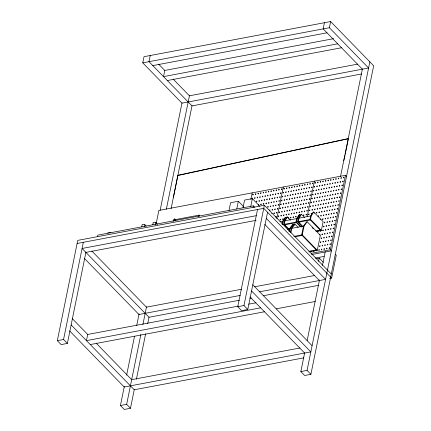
<?xml version="1.0" encoding="UTF-8"?>
<svg xmlns="http://www.w3.org/2000/svg" width="431" height="431" viewBox="0 0 431 431"><rect width="100%" height="100%" fill="white"/><g stroke="black" fill="none" stroke-linecap="round" stroke-linejoin="round"><path stroke-width="0.65" d="M298.866 216.109L298.467 215.78L298.241 216.561M314.42 213.183L314.021 212.849M320.599 219.557L320.287 219.158M85.952 252.14L67.381 343.421L61.159 344.595L57.334 340.662L77.736 240.385L264.365 205.253L331.294 274.041M67.381 343.421L63.556 339.493L83.328 242.297M97.53 236.657L97.848 235.116L253.374 205.84L254.759 207.268M330.642 21.55L329.386 27.719L368.586 68.012L181.957 103.138L142.758 62.851L144.013 56.682L330.642 21.55L373.666 65.771L310.891 374.318L304.669 375.493L300.843 371.56L304.604 353.102M150.23 55.507L148.975 61.681L192 105.902L361.571 73.981M141.724 226.857L142.214 224.427L144.875 224.686L146.179 226.103M144.504 226.507L144.875 224.686M152.784 224.772L153.28 222.342L155.78 222.444L157.53 224.395M155.284 224.874L155.78 222.444M156.184 223.608L158.867 210.43L345.495 175.298L346.54 176.376M134.37 389.161L130.48 408.281L124.257 409.45L120.438 405.517L124.327 386.402M126.606 375.191L134.52 336.293M136.665 325.744L139.078 313.876M160.138 210.366L182.001 102.901M130.48 408.281L126.655 404.348L140.872 334.461M142.887 324.575L146.508 306.775M166.361 209.197L189.43 95.801L173.1 79.013M136.385 379.269L145.64 333.777M147.688 323.708L148.997 317.259L82.073 248.471L256.262 215.683M171.123 208.512L192.048 105.665M348.243 138.604L177.874 175.325L173.413 197.269M173.127 221.486L173.375 220.273L174.345 218.948L175.81 219.53L199.203 215.123L198.955 216.34M173.973 220.769L174.345 218.948M175.562 220.742L175.81 219.53M229.012 210.425L230.58 202.71L238.359 201.25L243.445 206.476M236.786 208.96L238.359 201.25M243.009 207.79L244.576 200.076L252.356 198.616L259.758 206.223M250.842 199.456L252.178 192.867M250.788 206.325L252.356 198.616M253.056 207.381L253.374 205.84M267.565 212.273L247.787 309.463L241.57 310.632L237.745 306.705L257.517 209.509M247.787 309.463L243.968 305.531L264.365 205.253M276.853 218.636L283.286 187.011M282.03 224.185L282.628 221.243L285.117 217.396L285.705 217.289L286.599 218.21M282.494 224.664L283.215 221.135L285.705 217.289M324.419 22.719L323.164 28.893L362.363 69.181M288.167 229.076L283.663 224.443L284.385 220.914L286.868 217.068L287.455 216.96L290.58 220.171M288.948 231.291L289.46 228.769L292.595 224.524L293.177 224.416L294.087 225.348M289.4 231.813L290.041 228.662L293.177 224.416M290.44 232.223L291.211 228.441L294.346 224.195L294.933 224.088L298.107 227.347M290.898 232.745L291.792 228.333L294.933 224.088M301.463 227.121L296.506 222.03L297.228 218.495L299.712 214.649L300.606 215.57M302.179 226.437L297.676 221.809L298.392 218.275L300.881 214.433L301.463 214.32L304.593 217.536M317.302 250.309L302.26 234.847L304.054 226.022L307.19 221.776L320.357 235.31L317.302 250.309L308.935 251.887M307.152 216.734L314.393 181.155M321.332 230.504L310.519 219.39L311.236 215.861L313.725 212.014L323.126 221.679L321.332 230.504L316.209 231.469M318.611 261.342L319.263 258.164L316.068 258.762M307.152 340.576L319.49 279.918M322.442 265.415L325.26 251.569M340.549 176.408L362.412 68.944M344.956 155.51L343.776 160.547M345.22 154.217L348.367 138.728L178.003 175.449M311.538 254.565L331.391 250.826L330.351 249.754L345.495 175.298M310.891 374.318L307.066 370.391L369.841 61.838M329.634 278.485L331.622 278.108L336.266 255.276L335.313 254.295M258.137 204.935L258.713 204.418L258.363 205.361M198.842 216.141L199.203 215.123M288.404 218.318L288.474 217.736L288.016 217.822M319.393 234.739L319.926 234.351L319.84 235.105M287.455 216.96L284.966 220.807L284.25 224.335L288.759 228.969M301.463 214.32L298.979 218.167L298.257 221.696L302.767 226.334M252.356 198.896L252.458 198.012L251.979 198.89M316.591 249.991L316.241 250.934L316.823 250.179M142.758 62.851L329.386 27.719M152.8 65.609L326.989 32.821M333.675 38.65L164.766 70.447L163.511 76.616L337.699 43.827M167.336 80.549L341.524 47.76M189.43 95.801L357.682 64.127M77.106 243.467L263.74 208.34L331.622 278.108M85.898 252.399L256.127 220.36M299.712 214.649L299.13 214.762L296.641 218.609L295.925 222.137L300.434 226.771M313.725 212.014L313.143 212.122L310.654 215.969L309.937 219.498L320.75 230.612M280.037 221.733L283.215 221.135M284.385 220.914L297.228 218.495M298.392 218.275L311.236 215.861M283.663 224.443L296.506 222.03M297.676 221.809L310.519 219.39M284.719 224.82L296.393 222.622M298.731 222.18L310.406 219.982M307.19 221.776L306.608 221.89L303.467 226.135L301.673 234.96L316.72 250.422M287.515 229.136L290.041 228.662M291.211 228.441L304.054 226.022M315.74 230.984L320.276 230.132M293.888 236.425L302.26 234.847M295.009 236.786L302.142 235.439M309.113 251.278L316.246 249.937M311.155 253.369L330.351 249.754M315.454 258.034L324.058 256.413M241.441 289.271L146.432 307.158L91.819 251.025M254.64 286.787L314.684 275.484M240.186 295.44L138.954 314.495L84.347 258.368M259.322 291.841L325.583 279.369L266.31 218.442M148.997 317.259L239.394 300.24M249.948 298.257L251.268 298.004M263.147 295.774L318.568 285.338M238.133 306.145L87.698 334.461L86.442 340.63L260.631 307.842M248.692 304.157L255.949 302.794M57.334 340.662L63.556 339.493M237.745 306.705L243.968 305.531M276.357 308.801L315.287 301.474M90.268 344.563L264.456 311.775M299.928 347.995L131.676 379.663L96.205 343.205M303.817 357.849L134.246 389.764L71.147 324.909M120.438 405.517L126.655 404.348M300.843 371.56L307.066 370.391M110.907 232.6L107.621 232.934M271.724 213.21L271.961 213.517M158.63 64.144L164.696 70.377M312.049 227.476L313.407 228.877M319.263 258.164L323.304 262.317M264.753 224.411L319.366 280.538M252.814 284.778L312.087 345.705M251.559 290.952L310.832 351.879L124.203 387.006L69.59 330.879M250.002 296.921L304.615 353.048M72.403 318.735L87.805 334.569M252.755 194.64C253.223 196.062 253.687 192.926 252.755 194.64M254.549 198.071C255.017 199.494 255.481 196.358 254.549 198.071M255.346 194.155C255.815 195.577 256.278 192.436 255.346 194.155M256.343 201.503C256.811 202.926 257.275 199.785 256.343 201.503M257.14 197.587C257.609 199.003 258.072 195.868 257.14 197.587M257.937 193.664C258.406 195.087 258.869 191.951 257.937 193.664M258.934 201.013C259.403 202.435 259.866 199.3 258.934 201.013M259.731 197.096C260.2 198.519 260.663 195.378 259.731 197.096M260.529 193.18C260.997 194.596 261.461 191.461 260.529 193.18M260.728 204.445C261.202 205.867 261.66 202.732 260.728 204.445M261.525 200.528C262 201.95 262.457 198.81 261.525 200.528M262.323 196.611C262.797 198.028 263.255 194.893 262.323 196.611M263.12 192.689C263.594 194.112 264.052 190.976 263.12 192.689M263.325 203.96C263.794 205.377 264.251 202.241 263.325 203.96M264.122 200.038C264.591 201.46 265.049 198.325 264.122 200.038M264.92 196.121C265.388 197.543 265.846 194.403 264.92 196.121M265.711 192.204C266.186 193.621 266.644 190.486 265.711 192.204M265.916 203.47C266.385 204.892 266.843 201.751 265.916 203.47M266.714 199.553C267.182 200.97 267.64 197.834 266.714 199.553M267.511 195.631C267.98 197.053 268.438 193.918 267.511 195.631M268.308 191.714C268.777 193.136 269.235 189.996 268.308 191.714M267.71 206.902C268.179 208.324 268.642 205.183 267.71 206.902M268.508 202.985C268.976 204.402 269.44 201.266 268.508 202.985M269.305 199.063C269.774 200.485 270.237 197.35 269.305 199.063M270.102 195.146C270.571 196.563 271.034 193.427 270.102 195.146M270.9 191.229C271.368 192.646 271.832 189.511 270.9 191.229M269.504 210.333C269.973 211.75 270.436 208.615 269.504 210.333M270.302 206.411C270.77 207.834 271.234 204.698 270.302 206.411M271.099 202.495C271.568 203.917 272.031 200.776 271.099 202.495M271.896 198.578C272.365 199.995 272.828 196.859 271.896 198.578M272.694 194.656C273.162 196.078 273.626 192.943 272.694 194.656M273.491 190.739C273.96 192.161 274.423 189.02 273.491 190.739M272.096 209.843C272.564 211.265 273.028 208.125 272.096 209.843M272.893 205.926C273.362 207.343 273.825 204.208 272.893 205.926M273.69 202.004C274.159 203.427 274.622 200.291 273.69 202.004M274.488 198.088C274.956 199.51 275.42 196.369 274.488 198.088M275.285 194.171C275.754 195.588 276.217 192.452 275.285 194.171M276.082 190.249C276.551 191.671 277.014 188.536 276.082 190.249M273.89 213.275C274.358 214.697 274.822 211.556 273.89 213.275M274.687 209.358C275.156 210.775 275.619 207.64 274.687 209.358M275.484 205.436C275.953 206.858 276.416 203.723 275.484 205.436M276.282 201.519C276.75 202.936 277.214 199.801 276.282 201.519M277.079 197.603C277.548 199.02 278.011 195.884 277.079 197.603M277.876 193.681C278.345 195.103 278.809 191.962 277.876 193.681M278.674 189.764C279.143 191.181 279.606 188.045 278.674 189.764M275.684 216.707C276.158 218.124 276.616 214.988 275.684 216.707M276.481 212.785C276.955 214.207 277.413 211.071 276.481 212.785M277.278 208.868C277.753 210.29 278.21 207.149 277.278 208.868M278.076 204.951C278.55 206.368 279.008 203.233 278.076 204.951M278.873 201.029C279.342 202.451 279.805 199.316 278.873 201.029M279.671 197.112C280.139 198.535 280.603 195.394 279.671 197.112M280.468 193.196C280.937 194.613 281.4 191.477 280.468 193.196M281.265 189.274C281.734 190.696 282.197 187.56 281.265 189.274M278.281 216.217C278.749 217.639 279.207 214.498 278.281 216.217M279.078 212.3C279.547 213.717 280.005 210.581 279.078 212.3M279.875 208.378C280.344 209.8 280.802 206.665 279.875 208.378M280.673 204.461C281.141 205.883 281.599 202.742 280.673 204.461M281.465 200.544C281.939 201.961 282.397 198.826 281.465 200.544M282.262 196.622C282.736 198.044 283.194 194.909 282.262 196.622M283.059 192.705C283.533 194.128 283.991 190.987 283.059 192.705M280.075 219.648C280.543 221.071 281.001 217.93 280.075 219.648M283.857 188.789C284.331 190.206 284.789 187.07 283.857 188.789M280.872 215.732C281.341 217.149 281.799 214.013 280.872 215.732M281.669 211.81C282.138 213.232 282.596 210.096 281.669 211.81M282.467 207.893C282.935 209.31 283.393 206.174 282.467 207.893M283.264 203.976C283.733 205.393 284.191 202.258 283.264 203.976M284.061 200.054C284.53 201.476 284.988 198.335 284.061 200.054M284.859 196.137C285.327 197.554 285.785 194.419 284.859 196.137M285.656 192.215C286.125 193.638 286.583 190.502 285.656 192.215M282.666 219.158C283.135 220.58 283.598 217.445 282.666 219.158M286.453 188.299C286.922 189.721 287.38 186.58 286.453 188.299M283.463 215.241C283.937 216.653 284.379 213.55 283.463 215.241M284.261 211.325C284.729 212.742 285.193 209.606 284.261 211.325M285.058 207.403C285.527 208.825 285.99 205.689 285.058 207.403M285.855 203.486C286.324 204.908 286.787 201.767 285.855 203.486M286.653 199.569C287.121 200.986 287.585 197.851 286.653 199.569M287.45 195.647C287.919 197.069 288.377 193.934 287.45 195.647M288.247 191.73C288.716 193.153 289.174 190.012 288.247 191.73M289.045 187.814C289.513 189.231 289.971 186.095 289.045 187.814M286.055 214.751C286.523 216.173 286.987 213.038 286.055 214.751M286.852 210.834C287.321 212.257 287.784 209.116 286.852 210.834M287.649 206.918C288.118 208.335 288.581 205.199 287.649 206.918M288.447 202.996C288.915 204.418 289.379 201.282 288.447 202.996M289.244 199.079C289.718 200.49 290.16 197.387 289.244 199.079M290.041 195.162C290.51 196.579 290.973 193.444 290.041 195.162M290.839 191.24C291.308 192.662 291.771 189.527 290.839 191.24M291.636 187.323C292.105 188.746 292.568 185.605 291.636 187.323M288.646 214.266C289.115 215.683 289.578 212.548 288.646 214.266M289.443 210.35C289.912 211.766 290.375 208.631 289.443 210.35M290.241 206.427C290.709 207.85 291.173 204.714 290.241 206.427M291.038 202.511C291.507 203.928 291.97 200.792 291.038 202.511M291.835 198.589C292.304 200.011 292.768 196.875 291.835 198.589M292.633 194.672C293.102 196.094 293.565 192.953 292.633 194.672M293.43 190.755C293.899 192.172 294.362 189.037 293.43 190.755M290.44 217.698C290.909 219.115 291.372 215.979 290.44 217.698M294.228 186.833C294.696 188.255 295.16 185.12 294.228 186.833M291.237 213.776C291.706 215.198 292.17 212.063 291.237 213.776M292.035 209.859C292.504 211.282 292.967 208.141 292.035 209.859M292.832 205.943C293.301 207.359 293.764 204.224 292.832 205.943M293.63 202.02C294.098 203.443 294.562 200.307 293.63 202.02M294.427 198.104C294.896 199.526 295.359 196.385 294.427 198.104M295.224 194.187C295.693 195.604 296.156 192.468 295.224 194.187M296.022 190.265C296.49 191.687 296.954 188.552 296.022 190.265M293.032 217.208C293.506 218.63 293.964 215.489 293.032 217.208M296.819 186.348C297.288 187.771 297.751 184.63 296.819 186.348M293.829 213.291C294.303 214.703 294.745 211.599 293.829 213.291M294.626 209.369C295.095 210.791 295.558 207.656 294.626 209.369M295.424 205.452C295.892 206.875 296.356 203.734 295.424 205.452M296.221 201.536C296.69 202.953 297.153 199.817 296.221 201.536M297.018 197.613C297.487 199.036 297.95 195.9 297.018 197.613M297.816 193.697C298.284 195.119 298.748 191.978 297.816 193.697M298.613 189.78C299.082 191.197 299.545 188.061 298.613 189.78M295.628 216.723C296.097 218.14 296.555 215.004 295.628 216.723M299.41 185.858C299.879 187.28 300.342 184.145 299.41 185.858M296.42 212.801C296.894 214.223 297.352 211.088 296.42 212.801M297.218 208.884C297.692 210.301 298.15 207.166 297.218 208.884M298.015 204.962C298.489 206.384 298.947 203.249 298.015 204.962M298.812 201.045C299.286 202.468 299.744 199.327 298.812 201.045M299.61 197.129C300.084 198.546 300.542 195.41 299.61 197.129M300.407 193.207C300.881 194.629 301.339 191.493 300.407 193.207M301.204 189.29C301.678 190.712 302.136 187.571 301.204 189.29M302.002 185.373C302.47 186.79 302.934 183.654 302.002 185.373M299.017 212.316C299.486 213.733 299.944 210.597 299.017 212.316M299.814 208.394C300.283 209.816 300.741 206.681 299.814 208.394M300.612 204.477C301.08 205.899 301.538 202.759 300.612 204.477M301.409 200.56C301.878 201.977 302.336 198.842 301.409 200.56M302.206 196.638C302.675 198.061 303.133 194.925 302.206 196.638M303.004 192.722C303.472 194.144 303.93 191.003 303.004 192.722M303.801 188.805C304.27 190.222 304.728 187.086 303.801 188.805M304.593 184.883C305.067 186.305 305.525 183.17 304.593 184.883M301.608 211.826C302.077 213.248 302.54 210.107 301.608 211.826M302.406 207.909C302.874 209.326 303.332 206.19 302.406 207.909M303.203 203.987C303.672 205.409 304.13 202.274 303.203 203.987M304 200.07C304.469 201.492 304.927 198.352 304 200.07M304.798 196.153C305.267 197.57 305.724 194.435 304.798 196.153M305.595 192.231C306.064 193.654 306.522 190.518 305.595 192.231M306.393 188.315C306.861 189.737 307.319 186.596 306.393 188.315M303.402 215.258C303.871 216.674 304.334 213.539 303.402 215.258M307.19 184.398C307.659 185.815 308.117 182.679 307.19 184.398M304.2 211.341C304.669 212.758 305.132 209.622 304.2 211.341M304.997 207.419C305.466 208.841 305.929 205.7 304.997 207.419M305.794 203.502C306.263 204.919 306.727 201.783 305.794 203.502M306.592 199.58C307.061 201.002 307.524 197.867 306.592 199.58M307.389 195.663C307.858 197.086 308.321 193.945 307.389 195.663M308.187 191.747C308.655 193.163 309.119 190.028 308.187 191.747M308.984 187.824C309.453 189.247 309.916 186.111 308.984 187.824M305.994 214.767C306.463 216.19 306.926 213.054 305.994 214.767M309.781 183.908C310.25 185.33 310.713 182.189 309.781 183.908M306.791 210.851C307.26 212.273 307.723 209.132 306.791 210.851M307.589 206.934C308.057 208.351 308.521 205.215 307.589 206.934M308.386 203.012C308.855 204.434 309.318 201.299 308.386 203.012M309.183 199.095C309.652 200.517 310.115 197.376 309.183 199.095M309.981 195.178C310.449 196.595 310.913 193.46 309.981 195.178M310.778 191.256C311.247 192.679 311.71 189.543 310.778 191.256M311.575 187.34C312.044 188.756 312.507 185.621 311.575 187.34M308.585 214.282C309.054 215.699 309.517 212.564 308.585 214.282M312.373 183.423C312.841 184.84 313.305 181.704 312.373 183.423M309.383 210.36C309.851 211.783 310.315 208.647 309.383 210.36M310.18 206.444C310.649 207.866 311.112 204.725 310.18 206.444M310.977 202.527C311.446 203.944 311.909 200.808 310.977 202.527M311.775 198.605C312.243 200.027 312.707 196.892 311.775 198.605M312.572 194.688C313.041 196.11 313.504 192.969 312.572 194.688M313.369 190.771C313.838 192.188 314.301 189.053 313.369 190.771M314.167 186.849C314.635 188.272 315.099 185.136 314.167 186.849M311.177 213.792C311.645 215.214 312.109 212.074 311.177 213.792M314.964 182.933C315.433 184.355 315.896 181.214 314.964 182.933M311.974 209.875C312.443 211.292 312.906 208.157 311.974 209.875M312.771 205.953C313.24 207.376 313.703 204.24 312.771 205.953M313.569 202.037C314.037 203.459 314.501 200.318 313.569 202.037M314.366 198.12C314.835 199.537 315.298 196.401 314.366 198.12M315.163 194.198C315.632 195.62 316.095 192.485 315.163 194.198M315.961 190.281C316.429 191.703 316.893 188.562 315.961 190.281M316.758 186.364C317.227 187.781 317.69 184.646 316.758 186.364M317.555 182.442C318.024 183.865 318.487 180.729 317.555 182.442M314.565 209.385C315.039 210.807 315.497 207.672 314.565 209.385M315.363 205.468C315.837 206.891 316.295 203.75 315.363 205.468M316.16 201.552C316.634 202.969 317.092 199.833 316.16 201.552M316.957 197.63C317.426 199.052 317.889 195.916 316.957 197.63M310.983 251.515C311.451 252.938 311.915 249.797 310.983 251.515M317.755 193.713C318.223 195.13 318.687 191.994 317.755 193.713M318.552 189.796C319.021 191.213 319.484 188.078 318.552 189.796M319.349 185.874C319.818 187.296 320.281 184.156 319.349 185.874M316.365 212.817C316.833 214.239 317.291 211.098 316.365 212.817M320.147 181.957C320.616 183.374 321.079 180.239 320.147 181.957M317.162 208.9C317.631 210.317 318.089 207.182 317.162 208.9M317.959 204.978C318.428 206.401 318.886 203.265 317.959 204.978M318.757 201.061C319.226 202.484 319.683 199.343 318.757 201.061M319.549 197.145C320.023 198.562 320.481 195.426 319.549 197.145M313.574 251.025C314.043 252.447 314.506 249.312 313.574 251.025M320.346 193.223C320.82 194.645 321.278 191.509 320.346 193.223M321.143 189.306C321.618 190.728 322.076 187.587 321.143 189.306M318.159 216.249C318.628 217.666 319.085 214.53 318.159 216.249M321.941 185.389C322.415 186.806 322.873 183.671 321.941 185.389M318.956 212.327C319.425 213.749 319.883 210.614 318.956 212.327M322.738 181.467C323.212 182.889 323.67 179.754 322.738 181.467M319.754 208.41C320.222 209.832 320.68 206.691 319.754 208.41M320.551 204.493C321.02 205.91 321.478 202.775 320.551 204.493M317.561 231.436C318.03 232.853 318.493 229.718 317.561 231.436M321.348 200.571C321.817 201.994 322.275 198.858 321.348 200.571M322.146 196.655C322.614 198.077 323.072 194.936 322.146 196.655M322.943 192.738C323.412 194.155 323.87 191.019 322.943 192.738M323.74 188.816C324.209 190.238 324.667 187.102 323.74 188.816M320.75 215.759C321.219 217.181 321.682 214.045 320.75 215.759M324.538 184.899C325.006 186.321 325.464 183.18 324.538 184.899M321.548 211.842C322.016 213.264 322.48 210.123 321.548 211.842M325.335 180.982C325.804 182.399 326.262 179.264 325.335 180.982M322.345 207.925C322.814 209.342 323.277 206.207 322.345 207.925M323.142 204.003C323.611 205.425 324.074 202.29 323.142 204.003M320.152 230.946C320.621 232.368 321.084 229.227 320.152 230.946M323.94 200.086C324.408 201.503 324.872 198.368 323.94 200.086M324.737 196.17C325.206 197.587 325.669 194.451 324.737 196.17M318.757 250.05C319.226 251.472 319.689 248.337 318.757 250.05M325.534 192.248C326.003 193.67 326.461 190.529 325.534 192.248M322.544 219.19C323.013 220.613 323.476 217.472 322.544 219.19M326.332 188.331C326.8 189.748 327.258 186.612 326.332 188.331M319.554 246.133C320.023 247.556 320.486 244.415 319.554 246.133M323.342 215.274C323.81 216.691 324.274 213.555 323.342 215.274M327.129 184.409C327.598 185.831 328.056 182.696 327.129 184.409M320.352 242.217C320.82 243.634 321.284 240.498 320.352 242.217M324.139 211.352C324.608 212.774 325.071 209.638 324.139 211.352M321.149 238.295C321.618 239.717 322.081 236.581 321.149 238.295M327.926 180.492C328.395 181.914 328.853 178.773 327.926 180.492M324.936 207.435C325.405 208.857 325.868 205.716 324.936 207.435M321.946 234.378C322.415 235.795 322.878 232.659 321.946 234.378M325.734 203.518C326.202 204.935 326.666 201.8 325.734 203.518M322.744 230.461C323.212 231.878 323.676 228.742 322.744 230.461M326.531 199.596C327 201.018 327.463 197.883 326.531 199.596M323.541 226.539C324.01 227.961 324.473 224.82 323.541 226.539M327.328 195.679C327.797 197.102 328.26 193.961 327.328 195.679M324.338 222.622C324.807 224.039 325.27 220.904 324.338 222.622M321.348 249.565C321.822 250.982 322.28 247.847 321.348 249.565M328.126 191.763C328.594 193.18 329.058 190.044 328.126 191.763M325.136 218.7C325.604 220.122 326.068 216.987 325.136 218.7M328.923 187.841C329.392 189.263 329.855 186.127 328.923 187.841M322.146 245.643C322.62 247.065 323.078 243.93 322.146 245.643M325.933 214.783C326.402 216.206 326.865 213.065 325.933 214.783M329.72 183.924C330.189 185.346 330.652 182.205 329.72 183.924M322.943 241.726C323.417 243.149 323.875 240.008 322.943 241.726M326.73 210.867C327.199 212.284 327.662 209.148 326.73 210.867M323.74 237.81C324.214 239.227 324.672 236.091 323.74 237.81M330.518 180.007C330.986 181.424 331.45 178.289 330.518 180.007M327.528 206.945C327.996 208.367 328.46 205.231 327.528 206.945M324.538 233.888C325.006 235.31 325.47 232.174 324.538 233.888M328.325 203.028C328.794 204.45 329.257 201.309 328.325 203.028M325.335 229.971C325.804 231.393 326.267 228.252 325.335 229.971M329.122 199.111C329.591 200.528 330.054 197.393 329.122 199.111M326.132 226.054C326.601 227.471 327.064 224.335 326.132 226.054M329.92 195.189C330.388 196.611 330.852 193.476 329.92 195.189M326.93 222.132C327.398 223.554 327.862 220.419 326.93 222.132M323.945 249.075C324.414 250.497 324.872 247.356 323.945 249.075M330.717 191.272C331.186 192.695 331.649 189.554 330.717 191.272M327.727 218.215C328.196 219.638 328.659 216.497 327.727 218.215M331.514 187.356C331.983 188.773 332.446 185.637 331.514 187.356M324.742 245.158C325.211 246.575 325.669 243.44 324.742 245.158M328.524 214.299C328.993 215.715 329.456 212.58 328.524 214.299M332.312 183.434C332.78 184.856 333.244 181.72 332.312 183.434M325.54 241.236C326.008 242.658 326.466 239.523 325.54 241.236M329.322 210.376C329.79 211.799 330.254 208.663 329.322 210.376M326.337 237.319C326.806 238.742 327.264 235.601 326.337 237.319M333.109 179.517C333.578 180.939 334.041 177.798 333.109 179.517M330.119 206.46C330.588 207.877 331.051 204.741 330.119 206.46M327.129 233.403C327.603 234.82 328.061 231.684 327.129 233.403M330.916 202.543C331.385 203.96 331.848 200.824 330.916 202.543M327.926 229.481C328.4 230.903 328.858 227.767 327.926 229.481M331.714 198.621C332.182 200.043 332.646 196.902 331.714 198.621M328.724 225.564C329.198 226.986 329.656 223.845 328.724 225.564M332.511 194.704C332.98 196.121 333.443 192.986 332.511 194.704M329.521 221.647C329.995 223.064 330.453 219.929 329.521 221.647M326.536 248.59C327.005 250.007 327.463 246.871 326.536 248.59M333.308 190.782C333.777 192.204 334.24 189.069 333.308 190.782M330.318 217.725C330.792 219.147 331.25 216.012 330.318 217.725M334.106 186.865C334.575 188.288 335.038 185.147 334.106 186.865M327.334 244.668C327.802 246.09 328.26 242.955 327.334 244.668M331.116 213.808C331.59 215.231 332.048 212.09 331.116 213.808M334.903 182.949C335.372 184.366 335.835 181.23 334.903 182.949M328.131 240.751C328.6 242.168 329.058 239.033 328.131 240.751M331.913 209.892C332.387 211.309 332.845 208.173 331.913 209.892M335.701 179.027C336.169 180.449 336.633 177.313 335.701 179.027M328.928 236.834C329.397 238.251 329.855 235.116 328.928 236.834M332.71 205.97C333.179 207.392 333.642 204.256 332.71 205.97M329.726 232.912C330.194 234.335 330.652 231.194 329.726 232.912M333.508 202.053C333.977 203.475 334.44 200.334 333.508 202.053M330.523 228.996C330.992 230.413 331.45 227.277 330.523 228.996M334.305 198.136C334.774 199.553 335.237 196.417 334.305 198.136M331.32 225.074C331.789 226.496 332.247 223.36 331.32 225.074M335.102 194.214C335.571 195.636 336.035 192.501 335.102 194.214M332.118 221.157C332.587 222.579 333.044 219.438 332.118 221.157M329.128 248.1C329.596 249.522 330.06 246.381 329.128 248.1M335.9 190.297C336.369 191.72 336.832 188.579 335.9 190.297M332.915 217.24C333.384 218.657 333.842 215.522 332.915 217.24M336.697 186.381C337.166 187.797 337.629 184.662 336.697 186.381M329.925 244.183C330.394 245.6 330.857 242.464 329.925 244.183M333.713 213.318C334.181 214.74 334.639 211.605 333.713 213.318M337.495 182.458C337.963 183.881 338.427 180.745 337.495 182.458M330.722 240.261C331.191 241.683 331.654 238.548 330.722 240.261M334.504 209.401C334.979 210.824 335.437 207.683 334.504 209.401M338.292 178.542C338.761 179.959 339.224 176.823 338.292 178.542M331.52 236.344C331.989 237.767 332.452 234.626 331.52 236.344M335.302 205.485C335.776 206.902 336.234 203.766 335.302 205.485M332.317 232.428C332.786 233.844 333.249 230.709 332.317 232.428M336.099 201.563C336.573 202.985 337.031 199.849 336.099 201.563M333.115 228.505C333.583 229.928 334.041 226.792 333.115 228.505M336.897 197.646C337.371 199.068 337.829 195.927 336.897 197.646M333.912 224.589C334.381 226.011 334.839 222.87 333.912 224.589M337.694 193.729C338.168 195.146 338.626 192.01 337.694 193.729M334.709 220.672C335.178 222.089 335.636 218.953 334.709 220.672M338.491 189.807C338.965 191.229 339.423 188.094 338.491 189.807M335.507 216.75C335.975 218.172 336.433 215.037 335.507 216.75M339.289 185.89C339.763 187.313 340.221 184.172 339.289 185.89M336.304 212.833C336.773 214.25 337.231 211.115 336.304 212.833M340.086 181.974C340.56 183.39 341.018 180.255 340.086 181.974M337.101 208.916C337.57 210.333 338.028 207.198 337.101 208.916M340.883 178.051C341.352 179.474 341.815 176.338 340.883 178.051M337.899 204.994C338.367 206.417 338.825 203.276 337.899 204.994M338.696 201.078C339.165 202.495 339.623 199.359 338.696 201.078M339.493 197.156C339.962 198.578 340.42 195.442 339.493 197.156M340.291 193.239C340.759 194.661 341.217 191.52 340.291 193.239M341.088 189.322C341.557 190.739 342.015 187.604 341.088 189.322M341.885 185.4C342.354 186.822 342.812 183.687 341.885 185.4M342.677 181.483C343.151 182.906 343.609 179.765 342.677 181.483M343.475 177.567C343.949 178.984 344.407 175.848 343.475 177.567"/></g></svg>
